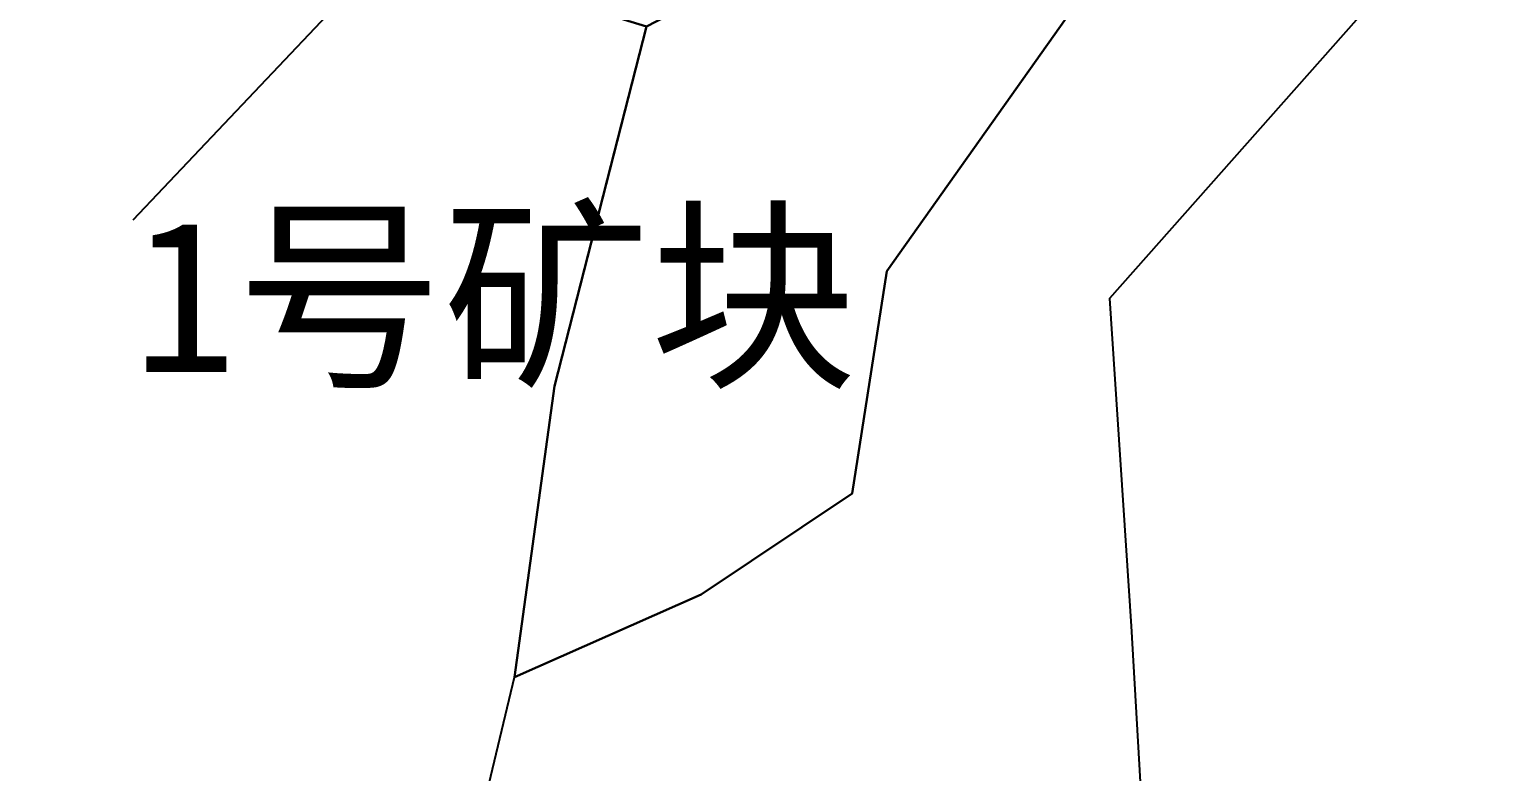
# Model space of a CAD drawing. Header units: metres. Extents: x 470001 to 470177, y 4349638 to 4349825.
# Drawn here: x 470093.87 to 470122.82, y 4349712.53 to 4349727.2 of the extents above; entities that cross this region are included whole.
import ezdxf

# ---------------------------------------------------------------- set-up
doc = ezdxf.new("R2010")
doc.units = ezdxf.units.M
for name, color, linetype in [('0.500-1.000', 4, 'Continuous'), ('1.000-1.500', 5, 'Continuous'), ('综合图_历史矿块', 7, 'Continuous')]:
    doc.layers.add(name, color=color, linetype=linetype)
doc.styles.add('CN_TTF', font='simsunb.ttf')

msp = doc.modelspace()

# ---------------------------------------------------------------- linework, layer by layer
at = {"color": 7}
msp.add_line((470101.011, 4349728.805), (470095.917, 4349723.427), dxfattribs=at)
at = {"layer": '0.500-1.000', "color": 4, "lineweight": 30}
msp.add_lwpolyline([(470109.856, 4349729.218), (470114.373, 4349727.421), (470110.826, 4349722.422), (470110.138, 4349718.026), (470107.154, 4349716.026), (470103.459, 4349714.397), (470104.254, 4349720.146), (470105.369, 4349724.499), (470106.074, 4349727.256), (470109.856, 4349729.218)], close=True, dxfattribs=at)
at = {"layer": '1.000-1.500', "color": 5, "lineweight": 30}
msp.add_lwpolyline([(470098.411, 4349757.616), (470098.812, 4349755.969), (470101.368, 4349754.835), (470101.13, 4349754.474), (470098.153, 4349749.95), (470102.645, 4349747.444), (470100.621, 4349743.027), (470106.299, 4349739.782), (470109.856, 4349729.218), (470114.373, 4349727.421), (470110.826, 4349722.422), (470110.138, 4349718.026), (470107.154, 4349716.026), (470103.459, 4349714.397), (470104.254, 4349720.146), (470106.075, 4349727.256), (470101.011, 4349728.805), (470100.433, 4349731.043), (470099.259, 4349735.588), (470097.55, 4349742.202), (470095.716, 4349749.299), (470093.868, 4349756.452), (470096.871, 4349757.221), (470098.411, 4349757.616)], close=True, dxfattribs=at)
at = {"layer": '综合图_历史矿块', "color": 9}
msp.add_lwpolyline([(470100.278, 4349701.085), (470103.459, 4349714.397), (470107.154, 4349716.026), (470110.138, 4349718.026), (470110.826, 4349722.422), (470114.373, 4349727.421), (470117.104, 4349732.651), (470121.68, 4349733.865), (470122.824, 4349730.456), (470115.23, 4349721.877), (470115.654, 4349715.406), (470115.919, 4349710.845)], dxfattribs=at)
msp.add_lwpolyline([(470114.373, 4349727.421), (470111.088, 4349722.791), (470110.826, 4349722.422), (470110.138, 4349718.026), (470107.154, 4349716.026), (470103.459, 4349714.397), (470104.254, 4349720.146), (470105.369, 4349724.5), (470106.074, 4349727.256), (470109.856, 4349729.218), (470114.373, 4349727.421)], close=True, dxfattribs=at)

# ---------------------------------------------------------------- texts
at = {"insert": (470095.917, 4349723.427), "char_height": 3, "attachment_point": 1, "style": 'CN_TTF'}
msp.add_mtext('1号矿块', dxfattribs=at)

doc.saveas('drawing.dxf')
